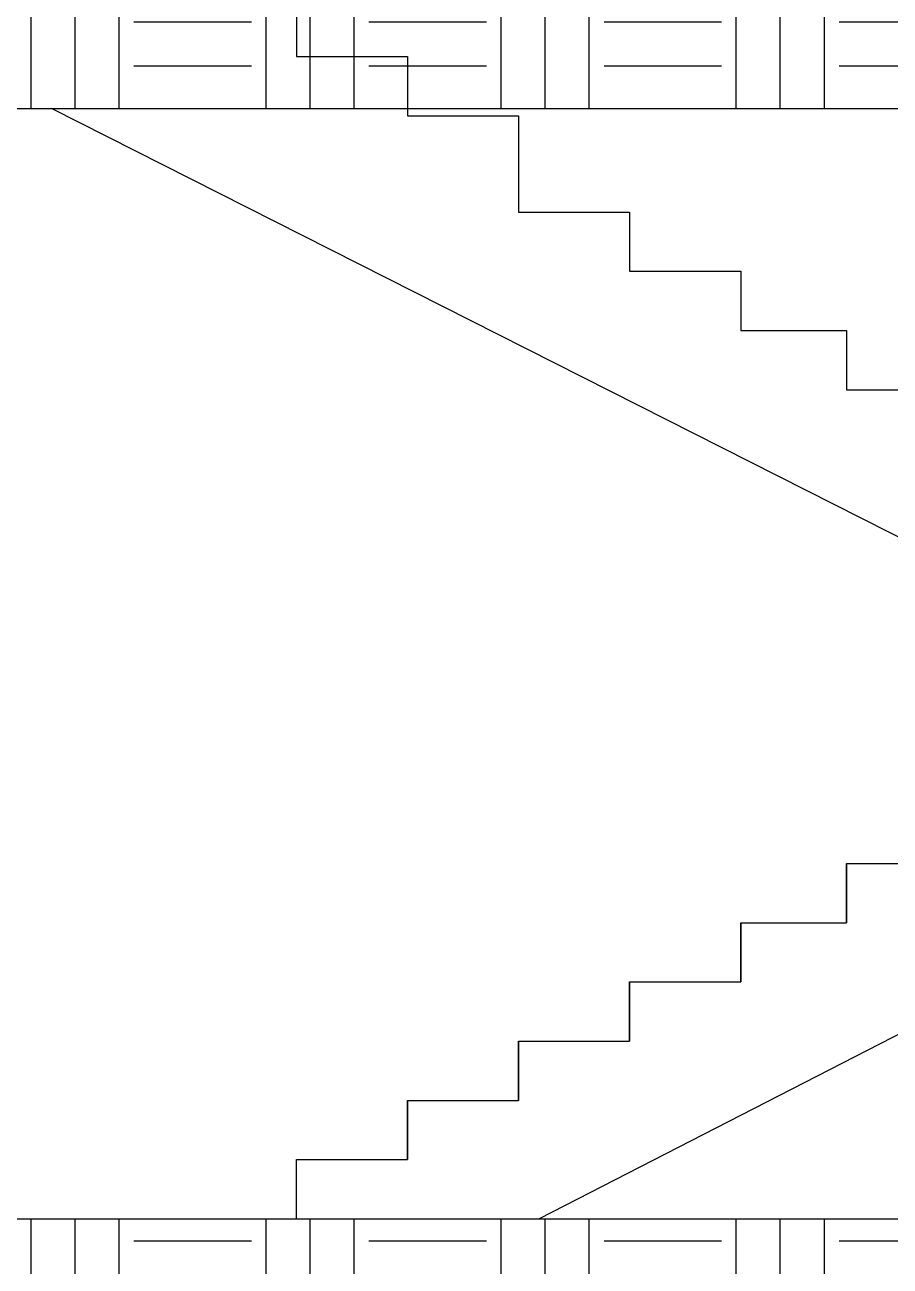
# Model space of a CAD drawing. Header units: millimetres. Extents: x 1251.1 to 1334.1, y 1577.6 to 1641.3.
# Drawn here: x 1308.061 to 1310.399, y 1597.394 to 1600.748 of the extents above; entities that cross this region are included whole.
import ezdxf

# ---------------------------------------------------------------- set-up
doc = ezdxf.new("R2010")
doc.units = ezdxf.units.MM
doc.layers.add('MURATURA', color=140, linetype='Continuous')

msp = doc.modelspace()

# ---------------------------------------------------------------- hatches: boundary and pattern name
at = {"layer": 'MURATURA', "linetype": 'ByBlock'}
h = msp.add_hatch(dxfattribs=at)
h.set_pattern_fill('EARTH', color=2, scale=0.05)
h.set_pattern_definition([(0, (23.4332, 0), (0.3175, 0.3175), [0.3175, -0.3175]), (0, (23.4332, 0.11906), (0.3175, 0.3175), [0.3175, -0.3175]), (0, (23.4332, 0.23813), (0.3175, 0.3175), [0.3175, -0.3175]), (90, (23.4729, 0.2778), (-0.3175, 0.3175), [0.3175, -0.3175]), (90, (23.59196, 0.2778), (-0.3175, 0.3175), [0.3175, -0.3175]), (90, (23.71103, 0.2778), (-0.3175, 0.3175), [0.3175, -0.3175])])
h.paths.add_polyline_path([(1312.2611, 1597.5218), (1311.9611, 1597.5218), (1306.5361, 1597.5218), (1304.3575, 1597.5218), (1302.2811, 1597.5218), (1299.5611, 1597.5218), (1299.2611, 1597.5218), (1299.2611, 1597.2218), (1299.5611, 1597.2218), (1311.9611, 1597.2218), (1312.2611, 1597.2218)])
h.paths.add_polyline_path([(1312.2611, 1600.8218), (1299.2611, 1600.8218), (1299.2611, 1600.5218), (1303.9612, 1600.5218), (1303.9612, 1600.3949), (1304.1112, 1600.3949), (1304.1112, 1600.5218), (1312.2611, 1600.5218)])

# ---------------------------------------------------------------- linework, layer by layer
for p, q in [((1308.7953, 1600.8218), (1308.7953, 1600.6618)), ((1308.7953, 1600.6618), (1309.0953, 1600.6618)), ((1309.0953, 1600.6618), (1309.0953, 1600.5018)), ((1309.0953, 1600.6618), (1309.0953, 1600.5018)), ((1306.5361, 1600.5218), (1311.9611, 1600.5218)), ((1311.2162, 1598.9618), (1308.1333, 1600.5218)), ((1309.0953, 1600.5018), (1309.3953, 1600.5018)), ((1309.3953, 1600.5018), (1309.3953, 1600.2418)), ((1309.3953, 1600.5018), (1309.3953, 1600.2418)), ((1309.3953, 1600.2418), (1309.3953, 1600.2418)), ((1309.3953, 1600.2418), (1309.6953, 1600.2418)), ((1309.6953, 1600.2418), (1309.6953, 1600.0818)), ((1309.6953, 1600.2418), (1309.6953, 1600.0818)), ((1309.6953, 1600.0818), (1309.6953, 1600.0818)), ((1309.6953, 1600.0818), (1309.9953, 1600.0818)), ((1309.9953, 1600.0818), (1309.9953, 1599.9218)), ((1309.9953, 1600.0818), (1309.9953, 1599.9218)), ((1309.9953, 1599.9218), (1310.2811, 1599.9218)), ((1310.2811, 1599.9218), (1310.2811, 1599.7618)), ((1310.2811, 1599.9218), (1310.2811, 1599.7618)), ((1310.2811, 1599.7618), (1310.2811, 1599.7618)), ((1310.2811, 1599.7618), (1310.5985, 1599.7618)), ((1311.9611, 1598.8115), (1309.4511, 1597.5218)), ((1310.2811, 1598.3218), (1310.2811, 1598.4818)), ((1310.2811, 1598.4818), (1310.5985, 1598.4818)), ((1310.2811, 1598.4818), (1310.2811, 1598.3218)), ((1309.9953, 1598.1618), (1309.9953, 1598.3218)), ((1309.9953, 1598.3218), (1310.2811, 1598.3218)), ((1309.9953, 1598.3218), (1309.9953, 1598.1618)), ((1309.6953, 1598.0018), (1309.6953, 1598.1618)), ((1309.6953, 1598.1618), (1309.9953, 1598.1618)), ((1309.6953, 1598.1618), (1309.6953, 1598.0018)), ((1309.3953, 1597.8418), (1309.3953, 1598.0018)), ((1309.3953, 1598.0018), (1309.6953, 1598.0018)), ((1309.3953, 1598.0018), (1309.3953, 1597.8418)), ((1309.0953, 1597.6818), (1309.0953, 1597.8418)), ((1309.0953, 1597.8418), (1309.3953, 1597.8418)), ((1309.0953, 1597.8418), (1309.0953, 1597.6818)), ((1308.7953, 1597.5218), (1308.7953, 1597.6818)), ((1308.7953, 1597.6818), (1309.0953, 1597.6818)), ((1306.5361, 1597.5218), (1312.2611, 1597.5218))]:
    msp.add_line(p, q, dxfattribs=at)

doc.saveas('drawing.dxf')
